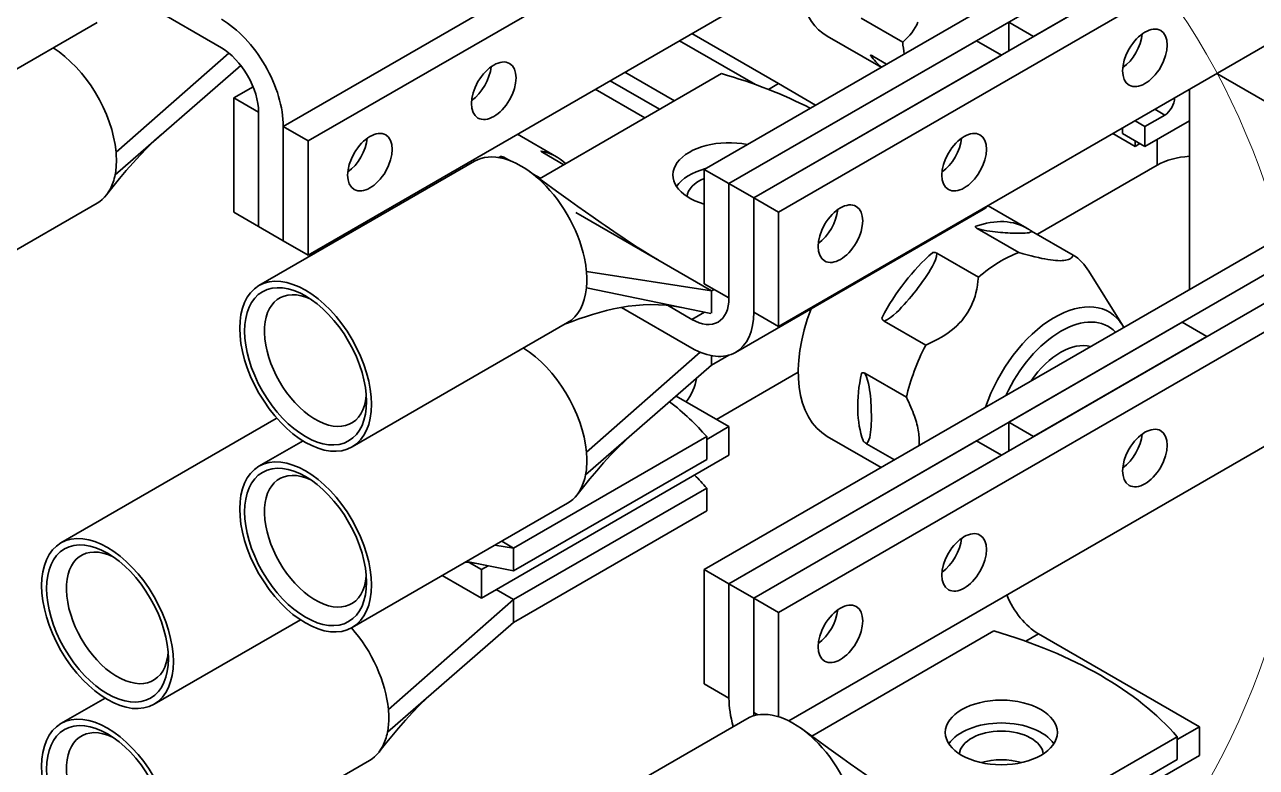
# Model space of a CAD drawing. Header units: millimetres. Extents: x -116965 to 323937, y 291661 to 566926.
# Drawn here: x -24385.6 to -24092.4, y 326092.8 to 326269.6 of the extents above; entities that cross this region are included whole.
import ezdxf

# ---------------------------------------------------------------- set-up
doc = ezdxf.new("R2010")
doc.units = ezdxf.units.MM
for name, color, linetype, lineweight in [('Detail Circle Lines(Schneider)', 7, 'Continuous', 18), ('Visible Edges(Schneider)', 7, 'Continuous', 35), ('Visible Tangent Edges(Schneider)', 7, 'Continuous', 35)]:
    doc.layers.add(name, color=color, linetype=linetype, lineweight=lineweight)

# ---------------------------------------------------------------- blocks, each defined once
blk = doc.blocks.new('2dDetail0')
at = {"layer": 'Detail Circle Lines(Schneider)'}
blk.add_circle((314.027, 131.757), 34.928, dxfattribs=at)

msp = doc.modelspace()

# ---------------------------------------------------------------- linework, layer by layer
at = {"layer": 'Visible Edges(Schneider)'}
for p, q in [((-24324.013376, 326245.313548), (-24196.734156, 326318.79824)), ((-24190.841599, 326315.396171), (-24318.12082, 326241.911479)), ((-24223.839916, 326235.10734), (-24081.829304, 326317.097205)), ((-24070.044191, 326317.097205), (-24217.947359, 326231.705271)), ((-24212.054803, 326228.303202), (-24067.097912, 326311.994102)), ((-24064.151634, 326306.890998), (-24206.162246, 326224.901133)), ((-24145.468914, 326266.746583), (-24104.221018, 326290.561067)), ((-24318.12082, 326214.694926), (-24201.448201, 326282.055894)), ((-24206.162246, 326197.68458), (-24064.151634, 326279.674445)), ((-24338.744768, 326264.024928), (-24355.493818, 326273.694996)), ((-24186.507092, 326271.089889), (-24176.603749, 326265.372191)), ((-24419.585316, 326240.473383), (-24368.320074, 326270.071384)), ((-24145.468914, 326266.746583), (-24151.361471, 326270.148652)), ((-24151.361471, 326270.148652), (-24151.361471, 326263.344514)), ((-24226.80354, 326267.416982), (-24206.179592, 326255.50974)), ((-24159.021794, 326265.725962), (-24217.947359, 326231.705271)), ((-24194.544642, 326266.796657), (-24181.748526, 326259.408816)), ((-24153.129238, 326262.323893), (-24159.021794, 326265.725962)), ((-24336.976531, 326262.797715), (-24363.820008, 326239.21436)), ((-24153.129238, 326262.323893), (-24212.054803, 326228.303202)), ((-24180.421005, 326260.17526), (-24183.692177, 326262.063872)), ((-24334.12858, 326259.857259), (-24364.037945, 326233.820319)), ((-24263.04828, 326232.882795), (-24219.715126, 326257.901203)), ((-24246.23163, 326256.200169), (-24234.446517, 326249.396031)), ((-24242.696097, 326258.24141), (-24230.910983, 326251.437272)), ((-24101.863996, 326257.901203), (-24009.350859, 326204.488719)), ((-24335.798489, 326252.117686), (-24331.19772, 326254.773941)), ((-24237.982051, 326247.354789), (-24249.767164, 326254.158927)), ((-24206.162246, 326255.519755), (-24208.569637, 326254.129847)), ((-24197.323411, 326250.416651), (-24206.162246, 326255.519755)), ((-24108.345808, 326246.674375), (-24108.345808, 326254.158927)), ((-24329.905933, 326248.715617), (-24335.798489, 326252.117686)), ((-24335.798489, 326224.901133), (-24335.798489, 326252.117686)), ((-24329.905933, 326221.499064), (-24329.905933, 326248.715617)), ((-24329.905933, 326221.499064), (-24329.905933, 326248.715617)), ((-24114.238365, 326248.035203), (-24118.95241, 326245.313548)), ((-24324.013376, 326245.313548), (-24324.013376, 326218.096995)), ((-24318.12082, 326241.911479), (-24324.013376, 326245.313548)), ((-24324.013376, 326218.096995), (-24324.013376, 326245.313548)), ((-24124.255711, 326244.973341), (-24124.255711, 326243.612513)), ((-24118.95241, 326245.313548), (-24121.309432, 326246.674375)), ((-24118.95241, 326240.550651), (-24108.345808, 326246.674375)), ((-24118.95241, 326245.313548), (-24118.95241, 326240.550651)), ((-24108.345808, 326206.52996), (-24108.345808, 326246.674375)), ((-24318.12082, 326214.694926), (-24318.12082, 326241.911479)), ((-24268.288328, 326243.465728), (-24259.027746, 326238.119129)), ((-24268.051435, 326243.602498), (-24268.051435, 326243.328958)), ((-24121.309432, 326240.550651), (-24126.612733, 326243.612513)), ((-24118.95241, 326240.550651), (-24124.255711, 326243.612513)), ((-24121.309432, 326241.911479), (-24121.309432, 326240.550651)), ((-24262.257782, 326239.100386), (-24257.268439, 326236.219788)), ((-24121.309432, 326240.550651), (-24120.130921, 326241.231065)), ((-24329.793409, 326207.423725), (-24278.528167, 326237.021726)), ((-24270.096546, 326237.19392), (-24271.26775, 326237.870114)), ((-24144.557294, 326219.64394), (-24116.006131, 326236.127961)), ((-24262.83887, 326233.003698), (-24264.683518, 326234.068706)), ((-24217.947359, 326231.705271), (-24223.839916, 326235.10734)), ((-24223.839916, 326207.890788), (-24223.839916, 326235.10734)), ((-24217.947359, 326204.488719), (-24217.947359, 326231.705271)), ((-24217.947359, 326231.705271), (-24212.054803, 326228.303202)), ((-24217.947359, 326204.488719), (-24217.947359, 326231.705271)), ((-24419.585316, 326197.47123), (-24368.320074, 326227.069231)), ((-24212.054803, 326228.303202), (-24212.054803, 326201.08665)), ((-24206.162246, 326224.901133), (-24212.054803, 326228.303202)), ((-24212.054803, 326201.08665), (-24212.054803, 326228.303202)), ((-24335.798489, 326224.901133), (-24329.905933, 326221.499064)), ((-24254.356439, 326224.829097), (-24222.072149, 326206.189753)), ((-24157.443962, 326225.570317), (-24216.369527, 326191.549626)), ((-24206.162246, 326197.68458), (-24206.162246, 326224.901133)), ((-24156.270551, 326226.421202), (-24147.069173, 326221.108783)), ((-24324.013376, 326218.096995), (-24329.905933, 326221.499064)), ((-24223.839916, 326139.849406), (-24081.829304, 326221.839271)), ((-24070.044191, 326221.839271), (-24217.947359, 326136.447337)), ((-24158.863115, 326221.029824), (-24148.959771, 326215.312126)), ((-24324.013376, 326218.096995), (-24318.12082, 326214.694926)), ((-24146.860277, 326220.985116), (-24146.857557, 326220.98347)), ((-24136.009723, 326214.708997), (-24145.913066, 326220.426695)), ((-24212.054803, 326133.045268), (-24067.097912, 326216.736167)), ((-24158.600101, 326209.432203), (-24168.503444, 326215.149901)), ((-24222.07215, 326206.189752), (-24251.861434, 326210.773063)), ((-24064.151634, 326211.633064), (-24206.162246, 326129.643199)), ((-24124.275288, 326197.987971), (-24132.291906, 326210.868633)), ((-24222.230845, 326200.779132), (-24251.861434, 326206.882433)), ((-24223.839916, 326207.890788), (-24217.947359, 326204.488719)), ((-24222.072149, 326206.189753), (-24221.482893, 326206.52996)), ((-24222.072149, 326206.189753), (-24222.072149, 326200.837571)), ((-24226.786194, 326192.581477), (-24243.535244, 326202.251546)), ((-24232.598501, 326202.741352), (-24226.786194, 326199.385615)), ((-24212.054803, 326201.08665), (-24206.162246, 326197.68458)), ((-24307.626742, 326169.029932), (-24256.3615, 326198.627933)), ((-24181.038351, 326199.002742), (-24171.135008, 326193.285044)), ((-24110.113575, 326198.705201), (-24151.361471, 326174.890718)), ((-24123.986056, 326197.500057), (-24124.275288, 326197.987971)), ((-24104.221018, 326195.303132), (-24110.113575, 326198.705201)), ((-24145.468914, 326171.488648), (-24104.221018, 326195.303132)), ((-24224.76584, 326191.575761), (-24251.861434, 326167.770909)), ((-24222.072149, 326188.498994), (-24217.947359, 326190.880442)), ((-24222.072149, 326190.754267), (-24222.072149, 326188.498994)), ((-24222.07215, 326188.498993), (-24252.079371, 326162.376868)), ((-24220.893637, 326175.571131), (-24201.448201, 326186.797959)), ((-24175.719616, 326180.840752), (-24185.622959, 326186.55845)), ((-24203.725966, 326103.833233), (-24064.151634, 326184.416511)), ((-24217.947359, 326173.870097), (-24230.531043, 326181.13529)), ((-24376.933861, 326146.186481), (-24325.668619, 326175.784482)), ((-24145.468914, 326171.488648), (-24151.361471, 326174.890718)), ((-24151.361471, 326174.890718), (-24151.361471, 326168.086579)), ((-24269.212601, 326144.95251), (-24223.25066, 326171.488648)), ((-24217.947359, 326173.870097), (-24223.25066, 326170.808235)), ((-24223.25066, 326166.045338), (-24223.25066, 326171.488648)), ((-24217.947359, 326167.065959), (-24217.947359, 326173.870097)), ((-24194.544641, 326171.538722), (-24181.748526, 326164.150881)), ((-24329.793409, 326164.421572), (-24319.298921, 326170.480567)), ((-24217.947359, 326136.447337), (-24159.021794, 326170.468028)), ((-24185.207817, 326169.808162), (-24178.578823, 326165.98091)), ((-24153.129237, 326167.065959), (-24159.021794, 326170.468028)), ((-24217.947359, 326167.065959), (-24276.872924, 326133.045268)), ((-24269.212601, 326139.509199), (-24223.25066, 326166.045338)), ((-24212.054803, 326133.045268), (-24153.129237, 326167.065959)), ((-24269.212601, 326132.705061), (-24223.25066, 326159.2412)), ((-24223.25066, 326153.797889), (-24223.25066, 326159.2412)), ((-24307.626742, 326126.027779), (-24256.3615, 326155.62578)), ((-24269.212601, 326127.26175), (-24223.25066, 326153.797889)), ((-24269.212602, 326144.952509), (-24273.662339, 326145.637136)), ((-24272.030374, 326146.579352), (-24269.212601, 326144.95251)), ((-24269.212601, 326144.95251), (-24269.212601, 326139.509199)), ((-24269.212602, 326139.509198), (-24280.315196, 326141.796108)), ((-24279.738953, 326141.504108), (-24276.872924, 326139.849406)), ((-24275.29292, 326140.761622), (-24276.872924, 326139.849406)), ((-24276.872924, 326139.849406), (-24276.872924, 326133.045268)), ((-24217.947359, 326136.447337), (-24223.839916, 326139.849406)), ((-24223.839916, 326112.632853), (-24223.839916, 326139.849406)), ((-24276.872924, 326133.045268), (-24286.172509, 326138.414386)), ((-24217.947359, 326136.447337), (-24212.054803, 326133.045268)), ((-24217.947359, 326109.230784), (-24217.947359, 326136.447337)), ((-24217.947359, 326109.230784), (-24217.947359, 326136.447337)), ((-24273.33739, 326135.086509), (-24269.212601, 326132.705061)), ((-24269.212602, 326132.705061), (-24299.001886, 326106.533666)), ((-24269.212601, 326132.705061), (-24269.212601, 326127.26175)), ((-24212.054803, 326133.045268), (-24212.054803, 326105.828715)), ((-24206.162246, 326129.643199), (-24212.054803, 326133.045268)), ((-24212.054803, 326105.828715), (-24212.054803, 326133.045268)), ((-24354.767194, 326107.792688), (-24319.946909, 326127.896189)), ((-24269.212602, 326127.26175), (-24299.219823, 326101.139624)), ((-24206.162246, 326104.817943), (-24206.162246, 326129.643199)), ((-24198.230158, 326100.202101), (-24154.897004, 326125.220509)), ((-24105.988785, 326102.426646), (-24144.290403, 326124.540095)), ((-24223.839916, 326112.632853), (-24217.947359, 326109.230784)), ((-24376.933861, 326103.184328), (-24366.439373, 326109.243324)), ((-24264.975287, 326074.74303), (-24213.710045, 326104.341032)), ((-24212.054803, 326105.828715), (-24211.080015, 326105.265921)), ((-24111.292086, 326099.364784), (-24105.988785, 326102.426646)), ((-24105.988785, 326095.622508), (-24105.988785, 326102.426646)), ((-24157.254027, 326073.509059), (-24111.292086, 326100.045198)), ((-24111.292086, 326094.601887), (-24111.292086, 326100.045198)), ((-24164.91435, 326061.601817), (-24105.988785, 326095.622508)), ((-24354.767194, 326064.790535), (-24303.501953, 326094.388536)), ((-24157.254027, 326068.065748), (-24111.292086, 326094.601887))]:
    msp.add_line(p, q, dxfattribs=at)
at = {"layer": 'Visible Edges(Schneider)', "flags": 128}
for points in [[(-24176.603749, 326265.372192), (-24175.997399, 326265.910862), (-24175.436258, 326266.465174), (-24174.919214, 326267.035549), (-24174.445246, 326267.622438), (-24174.013455, 326268.226326), (-24173.623034, 326268.847722), (-24173.273276, 326269.487171), (-24172.963564, 326270.14525)], [(-24183.692177, 326262.063872), (-24183.739211, 326262.090639), (-24183.784171, 326262.115453), (-24183.827053, 326262.138343), (-24183.867848, 326262.15933), (-24183.906549, 326262.178442), (-24183.94315, 326262.195701), (-24183.977644, 326262.211138), (-24184.010022, 326262.224773), (-24184.04028, 326262.236635), (-24184.06841, 326262.246748), (-24184.094299, 326262.255106), (-24184.117836, 326262.261723), (-24184.13906, 326262.266669), (-24184.158013, 326262.27001), (-24184.17474, 326262.271818), (-24184.189277, 326262.272163), (-24184.201671, 326262.271112), (-24184.212073, 326262.2687), (-24184.220735, 326262.264777), (-24184.227369, 326262.259201), (-24184.231646, 326262.25183), (-24184.233196, 326262.242334), (-24184.231283, 326262.230362), (-24184.224146, 326262.214925)], [(-24352.838544, 326243.56971), (-24354.635452, 326241.944265), (-24356.384955, 326240.245884), (-24358.090631, 326238.483717), (-24359.756041, 326236.666918), (-24361.384758, 326234.804641), (-24362.98035, 326232.906038), (-24364.546382, 326230.980265), (-24366.086643, 326229.031708)], [(-24262.667021, 326239.454624), (-24262.683044, 326239.455381), (-24262.693468, 326239.453248), (-24262.700062, 326239.44925), (-24262.703502, 326239.443835), (-24262.704251, 326239.437185), (-24262.702596, 326239.4295), (-24262.698807, 326239.42096), (-24262.692863, 326239.41133), (-24262.684654, 326239.400503), (-24262.674101, 326239.388472), (-24262.661129, 326239.375224), (-24262.645659, 326239.360752), (-24262.627612, 326239.345044), (-24262.606913, 326239.328091), (-24262.583614, 326239.309982), (-24262.557778, 326239.290804), (-24262.529387, 326239.270565), (-24262.498427, 326239.24928), (-24262.464882, 326239.226966), (-24262.428734, 326239.203633), (-24262.389965, 326239.179294), (-24262.348561, 326239.153966), (-24262.304506, 326239.127659), (-24262.257782, 326239.100385)], [(-24271.267749, 326237.870113), (-24271.316026, 326237.897176), (-24271.364659, 326237.922861), (-24271.413555, 326237.947169), (-24271.462618, 326237.970103), (-24271.511756, 326237.991664), (-24271.560875, 326238.011855), (-24271.609881, 326238.030675), (-24271.658677, 326238.048128), (-24271.707174, 326238.064214), (-24271.755275, 326238.078937), (-24271.80269, 326238.092241), (-24271.849068, 326238.104081), (-24271.894303, 326238.114489), (-24271.9383, 326238.123499), (-24271.980959, 326238.131147), (-24272.02218, 326238.137464), (-24272.061864, 326238.142487), (-24272.100365, 326238.146286), (-24272.138917, 326238.14893), (-24272.177169, 326238.150254), (-24272.214663, 326238.150078), (-24272.251425, 326238.148153), (-24272.28651, 326238.14407), (-24272.318081, 326238.136813)], [(-24265.446081, 326234.622098), (-24262.257914, 326232.310141), (-24258.998096, 326229.953594), (-24257.330792, 326228.752538), (-24255.63295, 326227.533059), (-24253.900245, 326226.292604), (-24252.123429, 326225.025036), (-24250.289681, 326223.72484), (-24248.386682, 326222.387766), (-24247.405365, 326221.704069), (-24246.40212, 326221.009555), (-24245.375413, 326220.303688), (-24244.322689, 326219.585557), (-24243.240898, 326218.854961), (-24242.129282, 326218.113347), (-24240.987151, 326217.362183), (-24239.813674, 326216.602885), (-24238.60724, 326215.837093), (-24237.368413, 326215.068236), (-24236.097316, 326214.299585), (-24234.794806, 326213.53518)], [(-24159.221302, 326221.560395), (-24159.24119, 326221.548019), (-24159.255296, 326221.533347), (-24159.265387, 326221.517406), (-24159.27212, 326221.500721), (-24159.275999, 326221.483334), (-24159.277297, 326221.465496), (-24159.276281, 326221.447406), (-24159.273026, 326221.428495), (-24159.267443, 326221.40859), (-24159.259438, 326221.387731), (-24159.248924, 326221.365955), (-24159.235808, 326221.343302), (-24159.219997, 326221.31981), (-24159.201402, 326221.295518), (-24159.180054, 326221.270598), (-24159.155998, 326221.245197), (-24159.129207, 326221.219355), (-24159.099662, 326221.193117), (-24159.067335, 326221.166529), (-24159.032202, 326221.13963), (-24158.994236, 326221.112467), (-24158.953417, 326221.085084), (-24158.909719, 326221.057521), (-24158.863115, 326221.029823)], [(-24145.913065, 326220.426695), (-24145.96089, 326220.454346), (-24146.008576, 326220.481989), (-24146.056049, 326220.509581), (-24146.103233, 326220.537072), (-24146.150056, 326220.564416), (-24146.196444, 326220.591563), (-24146.242321, 326220.618465), (-24146.287613, 326220.645078), (-24146.332247, 326220.67135), (-24146.376146, 326220.697239), (-24146.41908, 326220.722596), (-24146.460734, 326220.747231), (-24146.501031, 326220.771099), (-24146.539906, 326220.79415), (-24146.57729, 326220.816342), (-24146.613112, 326220.83763), (-24146.647305, 326220.857967), (-24146.680105, 326220.87749), (-24146.712593, 326220.896842), (-24146.744492, 326220.915858), (-24146.775367, 326220.934279), (-24146.805157, 326220.952071), (-24146.833048, 326220.968755), (-24146.857557, 326220.98347)], [(-24168.503444, 326215.149901), (-24168.551709, 326215.176589), (-24168.600305, 326215.201168), (-24168.649141, 326215.223666), (-24168.69812, 326215.244114), (-24168.747151, 326215.262538), (-24168.796141, 326215.278967), (-24168.844996, 326215.29343), (-24168.893619, 326215.305955), (-24168.94192, 326215.316571), (-24168.989806, 326215.325307), (-24169.036985, 326215.332164), (-24169.083109, 326215.337169), (-24169.128073, 326215.340397), (-24169.171782, 326215.341924), (-24169.214139, 326215.341831), (-24169.255044, 326215.34019), (-24169.294399, 326215.337082), (-24169.332556, 326215.332519), (-24169.370735, 326215.326275), (-24169.408586, 326215.318208), (-24169.44565, 326215.308179), (-24169.481948, 326215.29582), (-24169.516536, 326215.280789), (-24169.547576, 326215.262094)], [(-24148.959773, 326215.312126), (-24147.933634, 326215.019271), (-24146.957649, 326214.751844), (-24146.030196, 326214.509271), (-24145.149767, 326214.29103), (-24144.314989, 326214.096667), (-24143.524591, 326213.925778), (-24142.77742, 326213.778017), (-24142.072414, 326213.653087), (-24141.40862, 326213.550749), (-24140.785176, 326213.470804), (-24140.201305, 326213.41311), (-24139.656321, 326213.377568), (-24139.149618, 326213.364129), (-24138.680678, 326213.37279), (-24138.249058, 326213.403595), (-24137.854397, 326213.456641), (-24137.496412, 326213.532064), (-24137.17489, 326213.630051), (-24136.889704, 326213.750846), (-24136.6408, 326213.894738), (-24136.428208, 326214.062073), (-24136.252025, 326214.253246), (-24136.112442, 326214.468716), (-24136.009723, 326214.708998)], [(-24171.135009, 326193.285045), (-24170.126964, 326193.722251), (-24169.168861, 326194.176292), (-24168.259097, 326194.64747), (-24167.396187, 326195.136116), (-24166.578779, 326195.642599), (-24165.805622, 326196.167319), (-24165.07558, 326196.710711), (-24164.387612, 326197.273246), (-24163.740784, 326197.855437), (-24163.134251, 326198.457831), (-24162.567255, 326199.081018), (-24162.039128, 326199.725631), (-24161.549282, 326200.392345), (-24161.097217, 326201.081888), (-24160.682509, 326201.795032), (-24160.304814, 326202.532607), (-24159.963866, 326203.295494), (-24159.659474, 326204.084635), (-24159.391528, 326204.901038), (-24159.159995, 326205.745777), (-24158.964922, 326206.619998), (-24158.806428, 326207.524923), (-24158.684727, 326208.46186), (-24158.600102, 326209.432204)], [(-24229.270188, 326202.229096), (-24231.064271, 326202.547223), (-24232.878319, 326202.769336), (-24234.702241, 326202.897416), (-24236.525956, 326202.933444), (-24238.339385, 326202.879397), (-24240.13291, 326202.73755), (-24241.907632, 326202.517175), (-24243.663651, 326202.228136), (-24245.398139, 326201.878696), (-24247.108279, 326201.477112), (-24248.791257, 326201.03164), (-24250.448514, 326200.549328), (-24252.084024, 326200.034442), (-24253.698567, 326199.491103), (-24255.292935, 326198.923434), (-24256.867918, 326198.335553)], [(-24181.513063, 326199.848448), (-24181.524447, 326199.81245), (-24181.530407, 326199.775243), (-24181.532717, 326199.737864), (-24181.532085, 326199.700962), (-24181.528928, 326199.664336), (-24181.523556, 326199.628318), (-24181.51625, 326199.59314), (-24181.506868, 326199.557637), (-24181.495277, 326199.521516), (-24181.481419, 326199.484898), (-24181.465239, 326199.44791), (-24181.446675, 326199.410674), (-24181.425671, 326199.373313), (-24181.402172, 326199.335952), (-24181.376263, 326199.298911), (-24181.348035, 326199.262441), (-24181.317484, 326199.226638), (-24181.284608, 326199.191598), (-24181.249404, 326199.157417), (-24181.211869, 326199.12419), (-24181.171998, 326199.092012), (-24181.12979, 326199.060981), (-24181.085243, 326199.031193), (-24181.038351, 326199.002742)], [(-24185.622958, 326186.558451), (-24185.670642, 326186.584763), (-24185.717521, 326186.608235), (-24185.763542, 326186.628924), (-24185.808651, 326186.646886), (-24185.852797, 326186.662178), (-24185.895927, 326186.674857), (-24185.937986, 326186.684978), (-24185.978922, 326186.692599), (-24186.018681, 326186.697773), (-24186.05721, 326186.700563), (-24186.094303, 326186.701023), (-24186.129722, 326186.699258), (-24186.163431, 326186.695382), (-24186.195398, 326186.689522), (-24186.225592, 326186.681794), (-24186.25398, 326186.672321), (-24186.28053, 326186.661221), (-24186.305498, 326186.648456), (-24186.329643, 326186.633512), (-24186.352644, 326186.616269), (-24186.374104, 326186.596633), (-24186.393852, 326186.574125), (-24186.411047, 326186.548467), (-24186.423882, 326186.5187)], [(-24172.743427, 326169.349977), (-24172.708725, 326169.729079), (-24172.687567, 326170.115579), (-24172.679934, 326170.509615), (-24172.685822, 326170.911338), (-24172.705222, 326171.320891), (-24172.738155, 326171.738434), (-24172.784634, 326172.164131), (-24172.844695, 326172.598149), (-24172.918377, 326173.040665), (-24173.005734, 326173.49186), (-24173.106827, 326173.951923), (-24173.221732, 326174.421056), (-24173.350529, 326174.899455), (-24173.493315, 326175.387339), (-24173.650194, 326175.884926), (-24173.821287, 326176.392447), (-24174.006718, 326176.910136), (-24174.206629, 326177.438242), (-24174.421176, 326177.977024), (-24174.650517, 326178.526744), (-24174.894838, 326179.087684), (-24175.154323, 326179.660131), (-24175.429174, 326180.244382), (-24175.719616, 326180.840753)], [(-24240.87997, 326172.126259), (-24242.676878, 326170.500814), (-24244.426381, 326168.802433), (-24246.132057, 326167.040266), (-24247.797468, 326165.223467), (-24249.426185, 326163.361191), (-24251.021776, 326161.462587), (-24252.587808, 326159.536814), (-24254.128069, 326157.588257)], [(-24186.027599, 326170.529324), (-24186.013332, 326170.502371), (-24185.994791, 326170.473836), (-24185.973762, 326170.444748), (-24185.951095, 326170.415699), (-24185.926946, 326170.386578), (-24185.901714, 326170.357681), (-24185.875724, 326170.329221), (-24185.848182, 326170.300265), (-24185.818823, 326170.270566), (-24185.787685, 326170.240211), (-24185.754808, 326170.209286), (-24185.720225, 326170.177882), (-24185.683975, 326170.146082), (-24185.646099, 326170.113978), (-24185.606844, 326170.081825), (-24185.566423, 326170.049829), (-24185.524891, 326170.01806), (-24185.482304, 326169.986593), (-24185.438721, 326169.9555), (-24185.394198, 326169.924851), (-24185.348789, 326169.894719), (-24185.302551, 326169.865181), (-24185.255543, 326169.836303), (-24185.207818, 326169.808161)], [(-24276.41064, 326140.991852), (-24277.466003, 326141.191246), (-24278.52975, 326141.356945), (-24279.599812, 326141.489354), (-24280.674124, 326141.58888)], [(-24288.020422, 326110.889015), (-24289.81733, 326109.263571), (-24291.566833, 326107.56519), (-24293.272509, 326105.803023), (-24294.93792, 326103.986224), (-24296.566637, 326102.123947), (-24298.162228, 326100.225343), (-24299.72826, 326098.29957), (-24301.268521, 326096.351013)], [(-24200.627959, 326101.941403), (-24197.439793, 326099.629446), (-24194.179974, 326097.272899), (-24192.512671, 326096.071843), (-24190.814828, 326094.852364), (-24189.082123, 326093.611909), (-24187.305307, 326092.344341), (-24185.47156, 326091.044145), (-24183.568561, 326089.707071), (-24182.587243, 326089.023375), (-24181.583999, 326088.32886), (-24180.557292, 326087.622994), (-24179.504567, 326086.904862), (-24178.422776, 326086.174267), (-24177.311161, 326085.432652), (-24176.16903, 326084.681489), (-24174.995552, 326083.92219), (-24173.789118, 326083.156398), (-24172.550291, 326082.387541), (-24171.279194, 326081.618891), (-24169.976684, 326080.854485)]]:
    msp.add_lwpolyline(points, dxfattribs=at)
at = {"layer": 'Visible Edges(Schneider)'}
for centre, major_axis, ratio, start_param, end_param in [((-24177.877975, 326295.66417), (-16.666667, -28.867513), 0.5773502694, 3.1415926536, 6.2831853072), ((-24338.744768, 326253.81872), (10.416667, -18.042196), 0.5773502692, 0.7853981634, 2.3561944902), ((-24153.129238, 326281.37548), (16.666667, 28.867513), 0.5773502694, 2.4463453402, 2.5575524103), ((-24124.844966, 326265.045548), (3.75, 6.495191), 0.5773502692, 4.0453778389, 5.3794001219), ((-24124.844966, 326265.045548), (-3.75, -6.495191), 0.5773502694, 0.9037851843, 2.2378074719), ((-24379.403407, 326246.266127), (-11.083333, 19.196896), 0.5773502692, 4.0346806878, 5.4602105073), ((-24338.744768, 326253.81872), (-6.25, 10.825318), 0.5773502692, 3.926990817, 5.4977871438), ((-24163.735839, 326287.499204), (-16.666667, -28.867513), 0.5773502694, 6.0149098418, 6.2053715793), ((-24279.819202, 326257.22079), (-3.75, -6.495191), 0.5773502692, 0.9037851854, 2.2378074683), ((-24279.819202, 326257.22079), (3.75, 6.495191), 0.5773502692, 4.0453778389, 5.3794001219), ((-24263.369149, 326207.52223), (-97.569444, 0), 0.5773502692, 3.986812968, 4.2485162982), ((-24114.238365, 326250.756858), (-1.666667, -2.886751), 0.5773502694, 0.7853981632, 2.356194512), ((-24309.281985, 326240.210444), (-3.75, -6.495191), 0.5773502692, 0.9037851854, 2.2378074683), ((-24309.281985, 326240.210444), (3.75, 6.495191), 0.5773502692, 4.0453778389, 5.3794001219), ((-24217.947359, 326233.746513), (-13.333333, 0), 0.5773502692, 4.3798074095, 7.3962195147), ((-24167.860629, 326240.210444), (-3.75, -6.495191), 0.5773502692, 0.9037851853, 2.2378074683), ((-24167.860629, 326240.210444), (3.75, 6.495191), 0.5773502692, 4.0453778389, 5.3794001219), ((-24379.403407, 326246.266127), (-11.083333, 19.196896), 0.5773502692, 3.926990817, 4.0346806878), ((-24267.444834, 326217.824829), (-11.083333, 19.196896), 0.5773502692, 4.1972856783, 6.2831853072), ((-24275.694413, 326209.251615), (16.666667, 28.867513), 0.5773502694, 6.1412882582, 6.4829764195), ((-24379.403407, 326246.266127), (-11.083333, 19.196896), 0.5773502692, 3.7281838436, 3.926990817), ((-24275.694413, 326209.251615), (16.666667, 28.867513), 0.5773502694, 0.6416581156, 0.66277359), ((-24107.167297, 326231.024858), (12.5, 0), 0.5773502692, 1.6652174695, 2.3561944902), ((-24379.403407, 326246.266127), (-11.083333, 19.196896), 0.5773502692, 3.6132488079, 3.7281838436), ((-24217.947359, 326228.303202), (-13.333333, 0), 0.5773502692, 5.1423659362, 5.9218181833), ((-24217.947359, 326228.303202), (-10, 0), 0.5773502692, 5.3425262269, 6.2242255882), ((-24379.403407, 326246.266127), (11.083333, -19.196896), 0.5773502692, 0, 0.4716561543), ((-24197.323411, 326223.200099), (-3.75, -6.495191), 0.5773502692, 0.9037851853, 2.2378074683), ((-24197.323411, 326223.200099), (3.75, 6.495191), 0.5773502692, 4.0453778389, 5.3794001219), ((-24167.860629, 326243.612513), (10.416667, -18.042196), 0.5773502692, 0, 0.1418970546), ((-24163.735839, 326192.24127), (16.666667, 28.867513), 0.5773502694, 6.2705264959, 6.8758570439), ((-24289.836548, 326217.416581), (16.666667, 28.867513), 0.5773502694, 1.8325957095, 1.8550244421), ((-24163.735839, 326192.24127), (16.666667, 28.867513), 0.5773502694, 1.03453874, 1.6398692879), ((-24153.129237, 326186.117546), (16.666667, 28.867513), 0.5773502694, 0.607566892, 1.0196435846), ((-24267.444834, 326217.824829), (-11.083333, 19.196896), 0.5773502692, 4.0346806878, 4.1972856783), ((-24153.129237, 326186.117546), (16.666667, 28.867513), 0.5773502694, 5.9841192737, 6.2556313406), ((-24267.444834, 326217.824829), (-11.083333, 19.196896), 0.5773502692, 3.8193009462, 4.0346806878), ((-24316.353053, 326189.587656), (8.583333, -14.866769), 0.5773502692, 2.4491026174, 6.9756753434), ((-24267.444834, 326217.824829), (11.083333, -19.196896), 0.5773502692, 0, 0.6777082926), ((-24226.786194, 326209.591822), (6.25, -10.825318), 0.5773502692, 5.4977871438, 7.0685834706), ((-24226.786194, 326209.591822), (10.416667, -18.042196), 0.5773502692, 5.4977871438, 7.0685834706), ((-24177.877975, 326200.406236), (-16.666667, -28.867513), 0.5773502694, 4.9844161013, 6.2831853072), ((-24267.444834, 326174.822676), (-11.083333, 19.196896), 0.5773502692, 4.0346806878, 5.4602105073), ((-24153.129237, 326186.117546), (16.666667, 28.867513), 0.5773502694, 1.6547644432, 2.0668411358), ((-24138.987102, 326177.95258), (8.333333, 14.433757), 0.5773502694, 0.1418970547, 1.4288992718), ((-24163.735839, 326192.24127), (16.666667, 28.867513), 0.5773502694, 2.0817362912, 2.6870668391), ((-24230.910983, 326183.39589), (-3.75, -6.495191), 0.5773502692, 1.332855202, 2.1822192156), ((-24310.509601, 326146.284987), (-97.569444, 0), 0.5773502692, 3.6054653357, 3.7786008816), ((-24314.585286, 326156.587586), (-11.083333, 19.196896), 0.5773502692, 6.2704483812, 6.2831853072), ((-24124.844966, 326169.787614), (3.75, 6.495191), 0.5773502692, 4.0453778389, 5.3794001219), ((-24124.844966, 326169.787614), (-3.75, -6.495191), 0.5773502694, 0.9037851843, 2.2378074719), ((-24267.444834, 326174.822676), (-11.083333, 19.196896), 0.5773502692, 3.7281838436, 3.926990817), ((-24267.444834, 326174.822676), (-11.083333, 19.196896), 0.5773502692, 3.926990817, 4.0346806878), ((-24316.353053, 326146.585503), (8.583333, -14.866769), 0.5773502692, 2.4491026174, 6.9756753434), ((-24267.444834, 326174.822676), (-11.083333, 19.196896), 0.5773502692, 3.6132488079, 3.7281838436), ((-24267.444834, 326174.822676), (11.083333, -19.196896), 0.5773502692, 0, 0.4716561543), ((-24310.509601, 326134.037538), (-97.569444, 0), 0.5773502692, 3.6054653357, 3.6678731667), ((-24363.493505, 326128.350412), (8.583333, -14.866769), 0.5773502692, 2.4491026174, 6.9756753434), ((-24167.860629, 326144.95251), (-3.75, -6.495191), 0.5773502692, 0.9037851853, 2.2378074683), ((-24167.860629, 326144.95251), (3.75, 6.495191), 0.5773502692, 4.0453778389, 5.3794001219), ((-24144.290403, 326134.746302), (-6.25, 10.825318), 0.5773502692, 1.332855202, 2.3561944902), ((-24197.323411, 326127.942164), (-3.75, -6.495191), 0.5773502692, 0.9037851853, 2.2378074683), ((-24197.323411, 326127.942164), (3.75, 6.495191), 0.5773502692, 4.0453778389, 5.3794001219), ((-24314.585286, 326113.585433), (-11.083333, 19.196896), 0.5773502692, 4.0346806878, 5.0478761305), ((-24198.551027, 326074.841536), (-97.569444, 0), 0.5773502692, 3.6054653357, 4.2485162982), ((-24203.215968, 326100.725611), (-10.416667, 18.042196), 0.5773502692, 0.7853981634, 1.1569345609), ((-24314.585286, 326113.585433), (-11.083333, 19.196896), 0.5773502692, 3.7281838436, 3.926990817), ((-24314.585286, 326113.585433), (-11.083333, 19.196896), 0.5773502692, 3.926990817, 4.0346806878), ((-24202.626712, 326085.144135), (-11.083333, 19.196896), 0.5773502692, 4.1972856783, 6.2831853072), ((-24203.215968, 326100.725611), (6.25, -10.825318), 0.5773502692, 3.926990817, 4.0016381816), ((-24363.493505, 326085.348259), (8.583333, -14.866769), 0.5773502692, 2.4491026174, 6.9756753434), ((-24314.585286, 326113.585433), (-11.083333, 19.196896), 0.5773502692, 3.6132488079, 3.7281838436), ((-24153.129237, 326095.622508), (13.333333, 0), 0.5773502692, 0.3613671239, 2.7802255297), ((-24153.129237, 326095.622508), (-10, 0), 0.5773502692, 3.2005523725, 6.2242255882), ((-24314.585286, 326113.585433), (11.083333, -19.196896), 0.5773502692, 0, 0.4716561543), ((-24153.129237, 326088.81837), (-10, 0), 0.5773502692, 4.2118753351, 5.2129026257)]:
    msp.add_ellipse(centre, major_axis=major_axis, ratio=ratio, start_param=start_param, end_param=end_param, dxfattribs=at)
for centre, major_axis in [((-24118.95241, 326261.643479), (3.75, 6.495191)), ((-24273.926646, 326253.81872), (3.75, 6.495191)), ((-24303.389428, 326236.808375), (3.75, 6.495191)), ((-24161.968072, 326236.808375), (3.75, 6.495191)), ((-24191.430855, 326219.79803), (3.75, 6.495191)), ((-24318.710075, 326188.226828), (-11.083333, 19.196896)), ((-24318.710075, 326188.226828), (-10.25, 17.753521)), ((-24118.95241, 326166.385545), (3.75, 6.495191)), ((-24318.710075, 326145.224675), (11.083333, -19.196896)), ((-24318.710075, 326145.224675), (10.25, -17.753521)), ((-24365.850527, 326126.989585), (-11.083333, 19.196896)), ((-24365.850527, 326126.989585), (-10.25, 17.753521)), ((-24161.968072, 326141.550441), (3.75, 6.495191)), ((-24191.430855, 326124.540095), (3.75, 6.495191)), ((-24365.850527, 326083.987432), (11.083333, -19.196896)), ((-24153.129237, 326101.065818), (13.333333, 0)), ((-24365.850527, 326083.987432), (10.25, -17.753521))]:
    msp.add_ellipse(centre, major_axis=major_axis, ratio=0.5773502692, dxfattribs=at)
at = {"layer": 'Visible Tangent Edges(Schneider)'}
for p, q in [((-24324.013376, 326245.313548), (-24265.087811, 326279.334239)), ((-24229.732472, 326265.725962), (-24211.662587, 326255.293309)), ((-24116.595387, 326249.396031), (-24114.238365, 326248.035203)), ((-24116.006131, 326236.127961), (-24116.006131, 326242.251685)), ((-24223.809383, 326201.104278), (-24226.786194, 326199.385615)), ((-24147.328425, 326122.786092), (-24144.290403, 326124.540095))]:
    msp.add_line(p, q, dxfattribs=at)
at = {"layer": 'Visible Tangent Edges(Schneider)', "flags": 128}
for points in [[(-24271.312734, 326237.597334), (-24271.30979, 326237.608717), (-24271.306929, 326237.620103), (-24271.30415, 326237.63149), (-24271.301459, 326237.642878), (-24271.298853, 326237.654266), (-24271.296336, 326237.665655), (-24271.293908, 326237.677043), (-24271.29157, 326237.68843), (-24271.289326, 326237.699816), (-24271.287175, 326237.711201), (-24271.285118, 326237.722583), (-24271.283157, 326237.733961), (-24271.281294, 326237.745337), (-24271.279531, 326237.75671), (-24271.277867, 326237.768077), (-24271.276305, 326237.779441), (-24271.274846, 326237.790799), (-24271.273491, 326237.80215), (-24271.272243, 326237.813497), (-24271.2711, 326237.824837), (-24271.270066, 326237.83617), (-24271.269142, 326237.847495), (-24271.268328, 326237.858812), (-24271.267628, 326237.870121)], [(-24158.862827, 326221.029634), (-24158.046302, 326220.802203), (-24157.284391, 326220.632723), (-24156.56185, 326220.497766), (-24155.873117, 326220.388624), (-24155.213253, 326220.299241), (-24154.576368, 326220.223732), (-24153.955881, 326220.158873), (-24153.350137, 326220.103534), (-24152.757839, 326220.056628), (-24152.177689, 326220.017077), (-24151.608395, 326219.983797), (-24151.048657, 326219.955707), (-24150.496421, 326219.931898), (-24149.95234, 326219.913037), (-24149.41916, 326219.900408), (-24148.899619, 326219.895289), (-24148.396461, 326219.898966), (-24147.91243, 326219.912715), (-24147.450266, 326219.937818), (-24147.013231, 326219.976731), (-24146.613768, 326220.035375), (-24146.2706, 326220.119753), (-24146.016671, 326220.242677), (-24145.913025, 326220.426681)], [(-24181.038073, 326199.00247), (-24180.236347, 326199.369621), (-24179.490704, 326199.859115), (-24178.78546, 326200.411671), (-24178.114092, 326201.00561), (-24177.471716, 326201.626891), (-24176.852491, 326202.263411), (-24176.249793, 326202.913406), (-24175.661927, 326203.575334), (-24175.087558, 326204.247321), (-24174.525351, 326204.927492), (-24173.973975, 326205.613975), (-24173.432093, 326206.304895), (-24172.898553, 326207.00063), (-24172.37415, 326207.702643), (-24171.860471, 326208.410709), (-24171.359086, 326209.124605), (-24170.871758, 326209.844548), (-24170.402716, 326210.571761), (-24169.956853, 326211.307614), (-24169.538175, 326212.054104), (-24169.151689, 326212.816458), (-24168.825618, 326213.590954), (-24168.592059, 326214.37187), (-24168.503331, 326215.149928)], [(-24185.207482, 326169.80791), (-24184.86538, 326170.196473), (-24184.629257, 326170.709677), (-24184.455439, 326171.287185), (-24184.327671, 326171.906401), (-24184.234785, 326172.553185), (-24184.166052, 326173.215366), (-24184.116021, 326173.891192), (-24184.082691, 326174.579076), (-24184.064114, 326175.277092), (-24184.058344, 326175.983318), (-24184.063439, 326176.695827), (-24184.077452, 326177.412697), (-24184.098868, 326178.13372), (-24184.128908, 326178.8603), (-24184.169729, 326179.592956), (-24184.223482, 326180.332206), (-24184.292323, 326181.078568), (-24184.378407, 326181.832556), (-24184.483886, 326182.594689), (-24184.613139, 326183.368874), (-24184.776147, 326184.157832), (-24184.982292, 326184.955439), (-24185.252447, 326185.758836), (-24185.622937, 326186.558461)]]:
    msp.add_lwpolyline(points, dxfattribs=at)
at = {"layer": 'Visible Tangent Edges(Schneider)'}
for centre, major_axis, start_param, end_param in [((-24140.437577, 326178.790012), (12.92735, 22.390828), 5.9841192737, 8.1878265381), ((-24138.987102, 326177.95258), (11.388889, 19.726134), 6.1231183707, 8.0140485702)]:
    msp.add_ellipse(centre, major_axis=major_axis, ratio=0.5773502694, start_param=start_param, end_param=end_param, dxfattribs=at)

# ---------------------------------------------------------------- block references
at = {"layer": 'Detail Circle Lines(Schneider)', "xscale": 5, "yscale": 5, "zscale": 5}
msp.add_blockref('2dDetail0', (-25825.964283, 325516.835855), dxfattribs=at)

doc.saveas('drawing.dxf')
